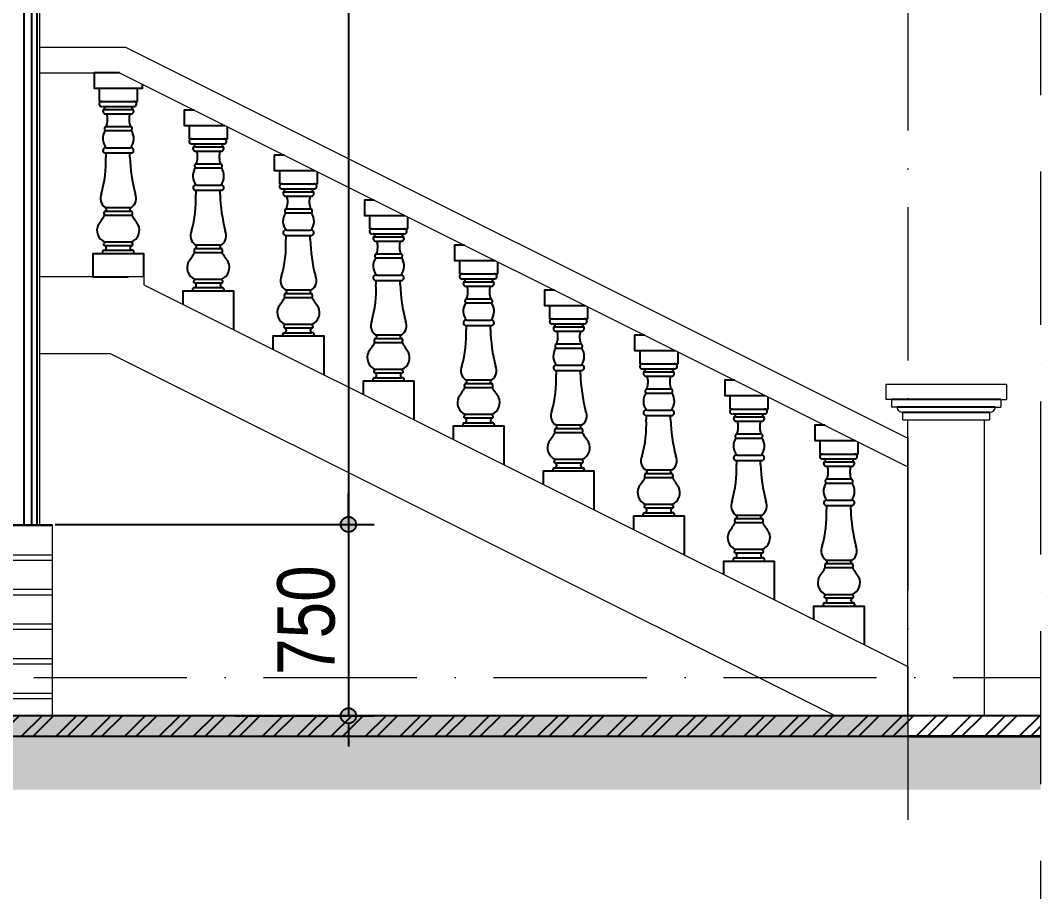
# Model space of a CAD drawing. Extents: x -1107188 to -523840, y 39692 to 514392.
# Drawn here: x -1077716 to -1073722, y 374649 to 378063 of the extents above; entities that cross this region are included whole.
import ezdxf

# ---------------------------------------------------------------- set-up
doc = ezdxf.new("R2010")
doc.units = 0
doc.linetypes.add('ACAD_ISO10W100', pattern=[18, 12, -3, 0, -3])
doc.layers.get('DEFPOINTS').update_dxf_attribs({"linetype": 'CONTINUOUS'})
for name, color, linetype in [('009', 251, 'CONTINUOUS'), ('04', 4, 'CONTINUOUS'), ('DIM', 1, 'CONTINUOUS'), ('HATCH', 8, 'CONTINUOUS'), ('TUONG', 131, 'CONTINUOUS')]:
    doc.layers.add(name, color=color, linetype=linetype)
for name, color, linetype, lineweight in [('08', 6, 'CONTINUOUS', 35), ('HACHT', 8, 'CONTINUOUS', 5), ('NET-THAY', 2, 'CONTINUOUS', 13), ('TRUC', 24, 'CONTINUOUS', 0)]:
    doc.layers.add(name, color=color, linetype=linetype, lineweight=lineweight)
doc.styles.add('HEL-CONDENSE', font='')
doc.styles.get('HEL-CONDENSE').set_extended_font_data('VNI-Helve-Condense')
doc.dimstyles.new('D100', dxfattribs={"dimtxt": 225, "dimasz": 1.2, "dimexe": 100, "dimexo": 0, "dimgap": 50, "dimtad": 1, "dimdec": 0, "dimzin": 13, "dimdsep": 46, "dimtxsty": 'HEL-CONDENSE', "dimblk": 'D50', "dimcen": 0, "dimclrd": 1, "dimclre": 1, "dimclrt": 7, "dimadec": 0, "dimazin": 0, "dimtfac": 1, "dimtdec": 0, "dimtmove": 0, "dimatfit": 3, "dimldrblk": 'D50', "dimfxl": 1, "dimtolj": 1, "dimtzin": 13, "dimarcsym": 0})
pattern_1 = [(180, (-2392982.56, 169468.9), (-3e-14, -270.968), [387.35, -19.05]), (180, (-2392982.56, 169354.6), (-3e-14, -270.968), [387.35, -19.05]), (180, (-2393084.16, 169333.4), (-3e-14, -270.968), [184.15, -19.05]), (180, (-2393084.16, 169219.1), (-3e-14, -270.968), [184.15, -19.05]), (270, (-2392982.56, 169468.9), (406.4, -7e-14), [114.3, -156.6672]), (270, (-2392963.5, 169468.9), (406.4, -7e-14), [114.3, -156.6672]), (270, (-2393084.16, 169333.4), (203.2, -4e-14), [114.3, -156.6672]), (270, (-2393065.1, 169333.4), (203.2, -4e-14), [114.3, -156.6672])]

# ---------------------------------------------------------------- blocks, each defined once
blk = doc.blocks.new('D50')
at = {"layer": 'DIM'}
blk.add_hatch(color=256, dxfattribs=at).paths.add_polyline_path([(25, 0, 1), (-25, 0, 1)])
blk.add_line((25, 0), (100, 0), dxfattribs=at)
blk.add_circle((0, 0), 25, dxfattribs=at)
blk = doc.blocks.new('*D1116')
at = {"layer": 'DEFPOINTS', "color": 0, "linetype": 'Continuous', "transparency": 16777216}
for p in [(-1077030.1, 381487.9), (-1077580.1, 376087.9), (-1076431.7, 376087.9)]:
    blk.add_point(p, dxfattribs=at)
at = {"layer": 'DIM', "color": 1, "linetype": 'Continuous', "lineweight": -2, "transparency": 16777216}
for p, q in [((-1077030.1, 381487.9), (-1076331.7, 381487.9)), ((-1076431.7, 381486.7), (-1076431.7, 376089.1)), ((-1077580.1, 376087.9), (-1076331.7, 376087.9))]:
    blk.add_line(p, q, dxfattribs=at)
at = {"layer": 'DIM', "color": 1, "linetype": 'Continuous', "lineweight": -2, "transparency": 16777216, "xscale": 1.199999999999999, "yscale": 1.199999999999999, "zscale": 1.199999999999999}
for p, rotation in [((-1076431.7, 381487.9), 90), ((-1076431.7, 376087.9), 270)]:
    blk.add_blockref('D50', p, dxfattribs=dict(at, rotation=rotation))
at = {"layer": 'DIM', "color": 7, "linetype": 'Continuous', "transparency": 16777216, "insert": (-1076596.6, 378787.9), "char_height": 225, "attachment_point": 5, "rotation": 90, "style": 'HEL-CONDENSE'}
blk.add_mtext('\\A1;5400', dxfattribs=at)
blk = doc.blocks.new('*D1117')
at = {"layer": 'DEFPOINTS', "color": 0, "linetype": 'Continuous', "transparency": 16777216}
for p in [(-1077580.1, 376087.9), (-1076876, 375337.9), (-1076431.7, 375337.9)]:
    blk.add_point(p, dxfattribs=at)
at = {"layer": 'DIM', "color": 1, "linetype": 'Continuous', "lineweight": -2, "transparency": 16777216}
for p, q in [((-1077580.1, 376087.9), (-1076331.7, 376087.9)), ((-1076431.7, 376086.7), (-1076431.7, 375339.1)), ((-1076876, 375337.9), (-1076331.7, 375337.9))]:
    blk.add_line(p, q, dxfattribs=at)
at = {"layer": 'DIM', "color": 1, "linetype": 'Continuous', "lineweight": -2, "transparency": 16777216, "xscale": 1.199999999999999, "yscale": 1.199999999999999, "zscale": 1.199999999999999}
for p, rotation in [((-1076431.7, 376087.9), 90), ((-1076431.7, 375337.9), 270)]:
    blk.add_blockref('D50', p, dxfattribs=dict(at, rotation=rotation))
at = {"layer": 'DIM', "color": 7, "linetype": 'Continuous', "transparency": 16777216, "insert": (-1076596.6, 375712.9), "char_height": 225, "attachment_point": 5, "rotation": 90, "style": 'HEL-CONDENSE'}
blk.add_mtext('\\A1;750', dxfattribs=at)

msp = doc.modelspace()

# ---------------------------------------------------------------- hatches: boundary and pattern name
at = {"layer": '009'}
h = msp.add_hatch(dxfattribs=at)
h.set_pattern_fill('ANSI32', color=256, scale=10, style=0)
h.set_pattern_definition([(45, (-2392043.54, 168999.63), (-67.351921, 67.351921), []), (45, (-2391998.64, 168999.63), (-67.351921, 67.351921), [])])
h.paths.add_polyline_path([(-1074241.311, 375337.92), (-1077841.311, 375337.92), (-1077841.311, 375257.92), (-1074241.311, 375257.92)])
h.paths.add_polyline_path([(-1077841.311, 375337.92), (-1078641.311, 375337.92), (-1078641.311, 375287.92), (-1078641.311, 375257.92), (-1077841.311, 375257.92)])
h.paths.add_polyline_path([(-1073721.566, 375337.92), (-1074241.311, 375337.92), (-1074241.311, 375257.92), (-1073721.566, 375257.92)])
h = msp.add_hatch(dxfattribs=at)
h.set_pattern_fill('AR-CONC', color=256, style=0)
h.set_pattern_definition([(50, (-2392043.54, 168999.63), (182.184669, -15.939086), [19.05, -209.55]), (355, (-2392043.54, 168999.63), (-35.242826, 191.056643), [15.24, -167.64]), (100.451, (-2392028.36, 168998.3), (146.942502, 175.116688), [16.19, -178.09]), (46.1842, (-2392043.54, 169050.43), (271.07904, -42.042328), [28.575, -314.325]), (96.6356, (-2392020.95, 169046.93), (237.404234, 247.425556), [24.285, -267.135]), (351.184, (-2392043.54, 169050.43), (237.404606, 247.42512), [22.86, -251.46]), (21, (-2392018.14, 169037.73), (151.61488, -102.265519), [19.05, -209.55]), (326, (-2392018.14, 169037.73), (61.802028, 184.187966), [15.24, -167.64]), (71.4514, (-2392005.5, 169029.2), (213.41649, 81.922858), [16.19, -178.09]), (37.5, (-2392043.54, 168999.63), (3.0886033, 84.555039), [0, -165.608, 0, -170.18, 0, -168.275]), (7.5, (-2392043.54, 168999.63), (66.8196625, 100.180575), [0, -97.028, 0, -161.798, 0, -64.135]), (327.5, (-2392100.18, 168999.63), (135.590595, -5.728744), [0, -63.5, 0, -198.12, 0, -262.89]), (317.5, (-2392125.58, 168999.63), (148.129181, 25.426491), [0, -82.55, 0, -131.572, 0, -186.69])])
h.paths.add_polyline_path([(-1077841.311, 375337.92), (-1078641.311, 375337.92), (-1078641.311, 375287.92), (-1078641.311, 375257.92), (-1077841.311, 375257.92)])
h.paths.add_polyline_path([(-1074241.311, 375337.92), (-1077841.311, 375337.92), (-1077841.311, 375257.92), (-1074241.311, 375257.92)])
h = msp.add_hatch(dxfattribs=at)
h.set_pattern_fill('AR-HBONE', color=256, style=0)
h.set_pattern_definition([(45, (-2392043.54, 168999.63), (1e-14, 143.684098), [304.8, -101.6]), (135, (-2391971.7, 169071.47), (1e-14, 143.684098), [304.8, -101.6])])
h.paths.add_polyline_path([(-1092841.311, 375047.908), (-1092841.311, 375257.92), (-1093345.023, 375257.92), (-1093345.023, 375047.908)])
h.paths.add_polyline_path([(-1092641.311, 375257.92), (-1092641.311, 375047.908), (-1073721.566, 375047.908), (-1073721.566, 375257.92)])
at = {"layer": 'HACHT'}
h = msp.add_hatch(dxfattribs=at)
h.set_pattern_fill('AR-BRELM', color=256, scale=2, angle=180, style=0)
h.set_pattern_definition(pattern_1)
h.paths.add_polyline_path([(-1077591.311, 375487.92), (-1077591.311, 376087.92), (-1077841.311, 376087.92), (-1077841.311, 375487.92)])
h.paths.add_polyline_path([(-1078091.311, 376087.92), (-1078091.311, 375487.92), (-1077841.311, 375487.92), (-1077841.311, 376087.92)])
h = msp.add_hatch(dxfattribs=at)
h.set_pattern_fill('AR-BRELM', color=256, scale=2, angle=180, style=0)
h.set_pattern_definition(pattern_1)
h.paths.add_polyline_path([(-1077591.311, 375337.92), (-1077591.311, 375487.92), (-1077841.311, 375487.92), (-1077841.311, 375337.92)])
h.paths.add_polyline_path([(-1078091.311, 375487.92), (-1078091.311, 375337.92), (-1077841.311, 375337.92), (-1077841.311, 375487.92)])

# ---------------------------------------------------------------- linework, layer by layer
at = {"layer": '04'}
msp.add_line((-1073721.566, 375337.92), (-1078641.311, 375337.92), dxfattribs=at)
at = {"layer": '08'}
msp.add_line((-1074241.311, 375257.92), (-1073721.566, 375257.92), dxfattribs=at)
at = {"layer": 'HATCH'}
for p, q in [((-1077701.311, 376857.92), (-1077701.311, 381337.92)), ((-1077671.311, 376857.92), (-1077671.311, 381337.92)), ((-1077651.311, 376857.92), (-1077651.311, 381337.92)), ((-1077385.64, 377543.396), (-1077280.264, 377543.396)), ((-1077380.213, 377563.7), (-1077285.692, 377563.7)), ((-1077287.264, 377527.458), (-1077287.264, 377527.458)), ((-1077032.854, 377397.051), (-1076927.478, 377397.051)), ((-1077027.427, 377417.356), (-1076932.906, 377417.356)), ((-1076934.478, 377381.114), (-1076934.478, 377381.114)), ((-1077385.197, 377329.494), (-1077281.708, 377329.494)), ((-1077385.197, 377315.7), (-1077281.708, 377315.7)), ((-1077386.813, 377299.562), (-1077280.092, 377299.562)), ((-1076674.641, 377240.963), (-1076580.119, 377240.963)), ((-1076680.068, 377220.658), (-1076574.692, 377220.658)), ((-1076581.692, 377204.721), (-1076581.692, 377204.721)), ((-1077034.027, 377153.218), (-1076927.306, 377153.218)), ((-1077032.411, 377183.149), (-1076928.922, 377183.149)), ((-1077032.411, 377169.355), (-1076928.922, 377169.355)), ((-1076321.854, 377064.569), (-1076227.333, 377064.569)), ((-1076327.282, 377044.265), (-1076221.906, 377044.265)), ((-1076228.906, 377028.328), (-1076228.906, 377028.328)), ((-1076679.625, 377006.756), (-1076576.136, 377006.756)), ((-1076679.625, 376992.962), (-1076576.136, 376992.962)), ((-1076681.241, 376976.824), (-1076574.519, 376976.824)), ((-1075974.496, 376867.872), (-1075869.12, 376867.872)), ((-1075969.068, 376888.176), (-1075874.547, 376888.176)), ((-1077701.311, 376087.92), (-1077701.311, 376857.92)), ((-1077671.311, 376087.92), (-1077671.311, 376857.92)), ((-1077651.311, 376087.92), (-1077651.311, 376857.92)), ((-1076326.839, 376830.363), (-1076223.349, 376830.363)), ((-1075876.12, 376851.934), (-1075876.12, 376851.934)), ((-1076328.455, 376800.431), (-1076221.733, 376800.431)), ((-1076326.839, 376816.569), (-1076223.349, 376816.569)), ((-1075616.282, 376711.783), (-1075521.761, 376711.783)), ((-1075621.71, 376691.479), (-1075516.333, 376691.479)), ((-1075523.333, 376675.541), (-1075523.333, 376675.541)), ((-1075974.052, 376653.97), (-1075870.563, 376653.97)), ((-1075974.052, 376640.176), (-1075870.563, 376640.176)), ((-1075975.668, 376624.038), (-1075868.947, 376624.038)), ((-1075268.923, 376515.086), (-1075163.547, 376515.086)), ((-1075263.496, 376535.39), (-1075168.975, 376535.39)), ((-1075621.266, 376477.577), (-1075517.777, 376477.577)), ((-1075170.547, 376499.148), (-1075170.547, 376499.148)), ((-1075622.882, 376447.645), (-1075516.161, 376447.645)), ((-1075621.266, 376463.783), (-1075517.777, 376463.783)), ((-1074910.71, 376358.997), (-1074816.189, 376358.997)), ((-1074916.137, 376338.693), (-1074810.761, 376338.693)), ((-1074817.761, 376322.755), (-1074817.761, 376322.755)), ((-1075270.096, 376271.252), (-1075163.375, 376271.252)), ((-1075268.48, 376301.184), (-1075164.991, 376301.184)), ((-1075268.48, 376287.39), (-1075164.991, 376287.39)), ((-1074563.351, 376162.3), (-1074457.975, 376162.3)), ((-1074557.924, 376182.604), (-1074463.402, 376182.604)), ((-1074464.975, 376146.362), (-1074464.975, 376146.362)), ((-1074915.694, 376124.791), (-1074812.205, 376124.791)), ((-1074915.694, 376110.997), (-1074812.205, 376110.997)), ((-1074917.31, 376094.859), (-1074810.589, 376094.859)), ((-1074562.908, 375948.398), (-1074459.419, 375948.398)), ((-1074564.524, 375918.466), (-1074457.802, 375918.466)), ((-1074562.908, 375934.604), (-1074459.419, 375934.604))]:
    msp.add_line(p, q, dxfattribs=at)
at = {"layer": 'HATCH', "ltscale": 100}
for p, q in [((-1077407.952, 377797.92), (-1077407.952, 377744.803)), ((-1077257.952, 377744.803), (-1077257.952, 377797.92)), ((-1077407.952, 377744.803), (-1077397.001, 377744.803)), ((-1077397.001, 377744.803), (-1077273.412, 377744.803)), ((-1077272.642, 377744.803), (-1077257.952, 377744.803)), ((-1077395.308, 377725.844), (-1077273.107, 377725.844)), ((-1077391.396, 377713.751), (-1077274.509, 377713.751)), ((-1077386.156, 377697.229), (-1077287.488, 377697.229)), ((-1077383.497, 377631.085), (-1077282.407, 377631.085)), ((-1077380.323, 377647.34), (-1077285.582, 377647.34)), ((-1077055.166, 377651.575), (-1077055.166, 377598.458)), ((-1076905.166, 377598.458), (-1076905.166, 377646.078)), ((-1077055.166, 377598.458), (-1077044.215, 377598.458)), ((-1077044.215, 377598.458), (-1076920.626, 377598.458)), ((-1076919.856, 377598.458), (-1076905.166, 377598.458)), ((-1077385.64, 377543.396), (-1077385.64, 377543.396)), ((-1077385.64, 377543.396), (-1077385.64, 377543.396)), ((-1077382.379, 377543.396), (-1077382.379, 377527.458)), ((-1077287.264, 377527.458), (-1077287.264, 377543.396)), ((-1077280.264, 377543.396), (-1077280.264, 377543.396)), ((-1077042.522, 377579.5), (-1076920.321, 377579.5)), ((-1077038.609, 377567.406), (-1076921.723, 377567.406)), ((-1077033.37, 377550.884), (-1076934.702, 377550.884)), ((-1077030.711, 377484.74), (-1076929.621, 377484.74)), ((-1077027.537, 377500.996), (-1076932.795, 377500.996)), ((-1076702.38, 377475.182), (-1076702.38, 377422.065)), ((-1076552.38, 377422.065), (-1076552.38, 377469.685)), ((-1077032.854, 377397.051), (-1077032.854, 377397.051)), ((-1077032.854, 377397.051), (-1077032.854, 377397.051)), ((-1077029.593, 377397.051), (-1077029.593, 377381.114)), ((-1076934.478, 377381.114), (-1076934.478, 377397.051)), ((-1076927.478, 377397.051), (-1076927.478, 377397.051)), ((-1076702.38, 377422.065), (-1076691.429, 377422.065)), ((-1076691.429, 377422.065), (-1076567.84, 377422.065)), ((-1076689.736, 377403.107), (-1076567.535, 377403.107)), ((-1076685.823, 377391.013), (-1076568.937, 377391.013)), ((-1076567.07, 377422.065), (-1076552.38, 377422.065)), ((-1076680.584, 377374.491), (-1076581.916, 377374.491)), ((-1076677.925, 377308.347), (-1076576.835, 377308.347)), ((-1076674.751, 377324.603), (-1076580.009, 377324.603)), ((-1076349.594, 377298.789), (-1076349.594, 377245.672)), ((-1076199.594, 377245.672), (-1076199.594, 377293.292)), ((-1076349.594, 377245.672), (-1076338.643, 377245.672)), ((-1076338.643, 377245.672), (-1076215.054, 377245.672)), ((-1076336.949, 377226.714), (-1076214.748, 377226.714)), ((-1076214.284, 377245.672), (-1076199.594, 377245.672)), ((-1077386.022, 377191.487), (-1077386.022, 377194.991)), ((-1077386.022, 377194.991), (-1077280.883, 377194.991)), ((-1077280.883, 377191.487), (-1077280.883, 377194.991)), ((-1076680.068, 377220.658), (-1076680.068, 377220.658)), ((-1076680.068, 377220.658), (-1076680.068, 377220.658)), ((-1076676.807, 377220.658), (-1076676.807, 377204.721)), ((-1076581.692, 377204.721), (-1076581.692, 377220.658)), ((-1076574.692, 377220.658), (-1076574.692, 377220.658)), ((-1076333.037, 377214.62), (-1076216.151, 377214.62)), ((-1076327.798, 377198.098), (-1076229.13, 377198.098)), ((-1077432.952, 377147.922), (-1077432.952, 377057.92)), ((-1077232.952, 377147.922), (-1077432.952, 377147.922)), ((-1077394.214, 377147.922), (-1077394.214, 377151.449)), ((-1077387.242, 377180.976), (-1077389.511, 377180.976)), ((-1077389.511, 377161.96), (-1077387.242, 377161.96)), ((-1077387.242, 377180.976), (-1077279.663, 377180.976)), ((-1077387.196, 377161.96), (-1077279.663, 377161.96)), ((-1077279.663, 377180.976), (-1077277.394, 377180.976)), ((-1077277.394, 377161.96), (-1077279.663, 377161.96)), ((-1077272.69, 377148.694), (-1077272.69, 377151.449)), ((-1077232.952, 377107.069), (-1077232.952, 377147.922)), ((-1076321.965, 377148.21), (-1076227.223, 377148.21)), ((-1076325.139, 377131.954), (-1076224.049, 377131.954)), ((-1075996.808, 377122.396), (-1075996.808, 377069.279)), ((-1075846.808, 377069.279), (-1075846.808, 377116.899)), ((-1075996.808, 377069.279), (-1075985.857, 377069.279)), ((-1075985.857, 377069.279), (-1075862.268, 377069.279)), ((-1075861.497, 377069.279), (-1075846.808, 377069.279)), ((-1077034.456, 377034.631), (-1077036.725, 377034.631)), ((-1077034.456, 377034.631), (-1076926.877, 377034.631)), ((-1077033.236, 377045.142), (-1077033.236, 377048.646)), ((-1077033.236, 377048.646), (-1076928.097, 377048.646)), ((-1076928.097, 377045.142), (-1076928.097, 377048.646)), ((-1076926.877, 377034.631), (-1076924.608, 377034.631)), ((-1076327.282, 377044.265), (-1076327.282, 377044.265)), ((-1076327.282, 377044.265), (-1076327.282, 377044.265)), ((-1076324.02, 377044.265), (-1076324.02, 377028.328)), ((-1076228.906, 377028.328), (-1076228.906, 377044.265)), ((-1076221.906, 377044.265), (-1076221.906, 377044.265)), ((-1075984.163, 377050.321), (-1075861.962, 377050.321)), ((-1075980.251, 377038.227), (-1075863.364, 377038.227)), ((-1077080.166, 377001.577), (-1077080.166, 376950.954)), ((-1076880.166, 377001.577), (-1077080.166, 377001.577)), ((-1077041.428, 377001.577), (-1077041.428, 377005.105)), ((-1077036.725, 377015.615), (-1077034.456, 377015.615)), ((-1077034.409, 377015.615), (-1076926.877, 377015.615)), ((-1076924.608, 377015.615), (-1076926.877, 377015.615)), ((-1076919.904, 377002.35), (-1076919.904, 377005.105)), ((-1075975.012, 377021.705), (-1075876.344, 377021.705)), ((-1075972.353, 376955.561), (-1075871.263, 376955.561)), ((-1075969.178, 376971.817), (-1075874.437, 376971.817)), ((-1075644.022, 376946.003), (-1075644.022, 376892.886)), ((-1075494.022, 376892.886), (-1075494.022, 376940.505)), ((-1076680.45, 376868.749), (-1076680.45, 376872.253)), ((-1076680.45, 376872.253), (-1076575.311, 376872.253)), ((-1076575.311, 376868.749), (-1076575.311, 376872.253)), ((-1075974.496, 376867.872), (-1075974.496, 376867.872)), ((-1075974.496, 376867.872), (-1075974.496, 376867.872)), ((-1075971.234, 376867.872), (-1075971.234, 376851.934)), ((-1075876.12, 376851.934), (-1075876.12, 376867.872)), ((-1075869.12, 376867.872), (-1075869.12, 376867.872)), ((-1075644.022, 376892.886), (-1075633.07, 376892.886)), ((-1075633.07, 376892.886), (-1075509.482, 376892.886)), ((-1075631.377, 376873.928), (-1075509.176, 376873.928)), ((-1075508.711, 376892.886), (-1075494.022, 376892.886)), ((-1076727.38, 376825.184), (-1076727.38, 376774.561)), ((-1076527.38, 376825.184), (-1076727.38, 376825.184)), ((-1076688.642, 376825.184), (-1076688.642, 376828.711)), ((-1076681.669, 376858.238), (-1076683.939, 376858.238)), ((-1076683.939, 376839.222), (-1076681.669, 376839.222)), ((-1076681.669, 376858.238), (-1076574.091, 376858.238)), ((-1076681.623, 376839.222), (-1076574.091, 376839.222)), ((-1076574.091, 376858.238), (-1076571.822, 376858.238)), ((-1076571.822, 376839.222), (-1076574.091, 376839.222)), ((-1076567.118, 376825.957), (-1076567.118, 376828.711)), ((-1075627.465, 376861.834), (-1075510.578, 376861.834)), ((-1075622.226, 376845.312), (-1075523.557, 376845.312)), ((-1075616.392, 376795.424), (-1075521.651, 376795.424)), ((-1075619.567, 376779.168), (-1075518.476, 376779.168)), ((-1075291.235, 376769.61), (-1075291.235, 376716.493)), ((-1075141.235, 376716.493), (-1075141.235, 376764.112)), ((-1075291.235, 376716.493), (-1075280.284, 376716.493)), ((-1075280.284, 376716.493), (-1075156.695, 376716.493)), ((-1075155.925, 376716.493), (-1075141.235, 376716.493)), ((-1076328.883, 376681.845), (-1076331.152, 376681.845)), ((-1076328.883, 376681.845), (-1076221.305, 376681.845)), ((-1076327.663, 376692.356), (-1076327.663, 376695.86)), ((-1076327.663, 376695.86), (-1076222.525, 376695.86)), ((-1076222.525, 376692.356), (-1076222.525, 376695.86)), ((-1076221.305, 376681.845), (-1076219.035, 376681.845)), ((-1075621.71, 376691.479), (-1075621.71, 376691.479)), ((-1075621.71, 376691.479), (-1075621.71, 376691.479)), ((-1075618.448, 376691.479), (-1075618.448, 376675.541)), ((-1075523.333, 376675.541), (-1075523.333, 376691.479)), ((-1075516.333, 376691.479), (-1075516.333, 376691.479)), ((-1075278.591, 376697.535), (-1075156.39, 376697.535)), ((-1075274.679, 376685.441), (-1075157.792, 376685.441)), ((-1075269.439, 376668.919), (-1075170.771, 376668.919)), ((-1076374.594, 376648.791), (-1076374.594, 376598.168)), ((-1076174.594, 376648.791), (-1076374.594, 376648.791)), ((-1076335.856, 376648.791), (-1076335.856, 376652.318)), ((-1076331.152, 376662.829), (-1076328.883, 376662.829)), ((-1076328.837, 376662.829), (-1076221.305, 376662.829)), ((-1076219.035, 376662.829), (-1076221.305, 376662.829)), ((-1076214.332, 376649.564), (-1076214.332, 376652.318)), ((-1075266.78, 376602.775), (-1075165.69, 376602.775)), ((-1075263.606, 376619.03), (-1075168.865, 376619.03)), ((-1074938.449, 376593.217), (-1074938.449, 376540.1)), ((-1074788.449, 376540.1), (-1074788.449, 376587.719)), ((-1075976.097, 376505.452), (-1075978.366, 376505.452)), ((-1075976.097, 376505.452), (-1075868.519, 376505.452)), ((-1075974.877, 376515.963), (-1075974.877, 376519.467)), ((-1075974.877, 376519.467), (-1075869.738, 376519.467)), ((-1075869.738, 376515.963), (-1075869.738, 376519.467)), ((-1075868.519, 376505.452), (-1075866.249, 376505.452)), ((-1075268.923, 376515.086), (-1075268.923, 376515.086)), ((-1075268.923, 376515.086), (-1075268.923, 376515.086)), ((-1075265.662, 376515.086), (-1075265.662, 376499.148)), ((-1075170.547, 376499.148), (-1075170.547, 376515.086)), ((-1075163.547, 376515.086), (-1075163.547, 376515.086)), ((-1074938.449, 376540.1), (-1074927.498, 376540.1)), ((-1074927.498, 376540.1), (-1074803.909, 376540.1)), ((-1074925.805, 376521.141), (-1074803.604, 376521.141)), ((-1074921.892, 376509.048), (-1074805.006, 376509.048)), ((-1074803.139, 376540.1), (-1074788.449, 376540.1)), ((-1076021.808, 376472.398), (-1076021.808, 376421.775)), ((-1075821.808, 376472.398), (-1076021.808, 376472.398)), ((-1075983.07, 376472.398), (-1075983.07, 376475.925)), ((-1075978.366, 376486.436), (-1075976.097, 376486.436)), ((-1075976.051, 376486.436), (-1075868.519, 376486.436)), ((-1075866.249, 376486.436), (-1075868.519, 376486.436)), ((-1075861.546, 376473.17), (-1075861.546, 376475.925)), ((-1074916.653, 376492.526), (-1074817.985, 376492.526)), ((-1074913.994, 376426.382), (-1074812.904, 376426.382)), ((-1074910.82, 376442.637), (-1074816.078, 376442.637)), ((-1074585.663, 376416.824), (-1074585.663, 376363.707)), ((-1074435.663, 376363.707), (-1074435.663, 376411.326)), ((-1074585.663, 376363.707), (-1074574.712, 376363.707)), ((-1074574.712, 376363.707), (-1074451.123, 376363.707)), ((-1074450.353, 376363.707), (-1074435.663, 376363.707)), ((-1075623.311, 376329.059), (-1075625.58, 376329.059)), ((-1075625.58, 376310.043), (-1075623.311, 376310.043)), ((-1075623.311, 376329.059), (-1075515.732, 376329.059)), ((-1075623.265, 376310.043), (-1075515.732, 376310.043)), ((-1075622.091, 376339.57), (-1075622.091, 376343.074)), ((-1075622.091, 376343.074), (-1075516.952, 376343.074)), ((-1075516.952, 376339.57), (-1075516.952, 376343.074)), ((-1075515.732, 376329.059), (-1075513.463, 376329.059)), ((-1075513.463, 376310.043), (-1075515.732, 376310.043)), ((-1074916.137, 376338.693), (-1074916.137, 376338.693)), ((-1074916.137, 376338.693), (-1074916.137, 376338.693)), ((-1074912.876, 376338.693), (-1074912.876, 376322.755)), ((-1074817.761, 376322.755), (-1074817.761, 376338.693)), ((-1074810.761, 376338.693), (-1074810.761, 376338.693)), ((-1074573.019, 376344.748), (-1074450.818, 376344.748)), ((-1074569.106, 376332.655), (-1074452.22, 376332.655)), ((-1074563.867, 376316.132), (-1074465.199, 376316.132)), ((-1075669.022, 376296.005), (-1075669.022, 376245.382)), ((-1075469.022, 376296.005), (-1075669.022, 376296.005)), ((-1075630.284, 376296.005), (-1075630.284, 376299.532)), ((-1075508.76, 376296.777), (-1075508.76, 376299.532)), ((-1074558.034, 376266.244), (-1074463.292, 376266.244)), ((-1074561.208, 376249.989), (-1074460.118, 376249.989)), ((-1075270.525, 376152.666), (-1075272.794, 376152.666)), ((-1075270.525, 376152.666), (-1075162.946, 376152.666)), ((-1075269.305, 376163.177), (-1075269.305, 376166.681)), ((-1075269.305, 376166.681), (-1075164.166, 376166.681)), ((-1075164.166, 376163.177), (-1075164.166, 376166.681)), ((-1075162.946, 376152.666), (-1075160.677, 376152.666)), ((-1074563.351, 376162.3), (-1074563.351, 376162.3)), ((-1074563.351, 376162.3), (-1074563.351, 376162.3)), ((-1074560.09, 376162.3), (-1074560.09, 376146.362)), ((-1074464.975, 376146.362), (-1074464.975, 376162.3)), ((-1074457.975, 376162.3), (-1074457.975, 376162.3)), ((-1075316.235, 376119.612), (-1075316.235, 376068.989)), ((-1075116.235, 376119.612), (-1075316.235, 376119.612)), ((-1075277.497, 376119.612), (-1075277.497, 376123.139)), ((-1075272.794, 376133.65), (-1075270.525, 376133.65)), ((-1075270.479, 376133.65), (-1075162.946, 376133.65)), ((-1075160.677, 376133.65), (-1075162.946, 376133.65)), ((-1075155.974, 376120.384), (-1075155.974, 376123.139)), ((-1074916.519, 375986.784), (-1074916.519, 375990.288)), ((-1074916.519, 375990.288), (-1074811.38, 375990.288)), ((-1074811.38, 375986.784), (-1074811.38, 375990.288)), ((-1074924.711, 375943.219), (-1074924.711, 375946.746)), ((-1074917.739, 375976.273), (-1074920.008, 375976.273)), ((-1074920.008, 375957.257), (-1074917.739, 375957.257)), ((-1074917.739, 375976.273), (-1074810.16, 375976.273)), ((-1074917.692, 375957.257), (-1074810.16, 375957.257)), ((-1074810.16, 375976.273), (-1074807.891, 375976.273)), ((-1074807.891, 375957.257), (-1074810.16, 375957.257)), ((-1074803.187, 375943.991), (-1074803.187, 375946.746)), ((-1074963.449, 375943.219), (-1074963.449, 375892.596)), ((-1074763.449, 375943.219), (-1074963.449, 375943.219)), ((-1074564.952, 375799.88), (-1074567.222, 375799.88)), ((-1074564.952, 375799.88), (-1074457.374, 375799.88)), ((-1074563.733, 375810.391), (-1074563.733, 375813.894)), ((-1074563.733, 375813.894), (-1074458.594, 375813.894)), ((-1074458.594, 375810.391), (-1074458.594, 375813.894)), ((-1074457.374, 375799.88), (-1074455.105, 375799.88)), ((-1074610.663, 375766.826), (-1074610.663, 375716.202)), ((-1074410.663, 375766.826), (-1074610.663, 375766.826)), ((-1074571.925, 375766.826), (-1074571.925, 375770.353)), ((-1074567.222, 375780.864), (-1074564.952, 375780.864)), ((-1074564.906, 375780.864), (-1074457.374, 375780.864)), ((-1074455.105, 375780.864), (-1074457.374, 375780.864)), ((-1074450.401, 375767.598), (-1074450.401, 375770.353))]:
    msp.add_line(p, q, dxfattribs=at)
at = {"layer": 'HATCH', "linetype": 'Continuous'}
for p, q in [((-1073877.311, 376577.92), (-1074305.311, 376577.92)), ((-1073899.311, 376547.92), (-1074283.311, 376547.92)), ((-1074261.311, 376527.92), (-1073921.311, 376527.92))]:
    msp.add_line(p, q, dxfattribs=at)
at = {"layer": 'HATCH', "ltscale": 100}
for points in [[(-1077328.85, 377857.92), (-1077427.952, 377857.92), (-1077427.952, 377797.92), (-1077237.953, 377797.92), (-1077237.953, 377812.471)], [(-1077036.161, 377711.575), (-1077075.166, 377711.575), (-1077075.166, 377651.575), (-1076916.161, 377651.575)], [(-1076683.375, 377535.182), (-1076722.38, 377535.182), (-1076722.38, 377475.182), (-1076563.375, 377475.182)], [(-1076330.588, 377358.789), (-1076369.593, 377358.789), (-1076369.593, 377298.789), (-1076210.588, 377298.789)], [(-1077232.952, 377057.92), (-1077232.952, 377147.922), (-1077432.952, 377147.922), (-1077432.952, 377057.92), (-1077294.097, 377057.92)], [(-1075977.802, 377182.396), (-1076016.807, 377182.396), (-1076016.807, 377122.396), (-1075857.802, 377122.396)], [(-1076880.166, 376850.954), (-1076880.166, 377001.577), (-1077080.166, 377001.577), (-1077080.166, 376950.954)], [(-1075625.016, 377006.003), (-1075664.021, 377006.003), (-1075664.021, 376946.003), (-1075505.016, 376946.003)], [(-1076527.38, 376674.561), (-1076527.38, 376825.184), (-1076727.38, 376825.184), (-1076727.38, 376774.561)], [(-1075272.23, 376829.61), (-1075311.235, 376829.61), (-1075311.235, 376769.61), (-1075152.23, 376769.61)], [(-1076174.594, 376498.168), (-1076174.594, 376648.791), (-1076374.594, 376648.791), (-1076374.594, 376598.168)], [(-1074919.444, 376653.217), (-1074958.449, 376653.217), (-1074958.449, 376593.217), (-1074799.444, 376593.217)], [(-1075821.808, 376321.775), (-1075821.808, 376472.398), (-1076021.808, 376472.398), (-1076021.808, 376421.775)], [(-1074566.658, 376476.824), (-1074605.663, 376476.824), (-1074605.663, 376416.824), (-1074446.658, 376416.824)], [(-1075469.022, 376145.382), (-1075469.022, 376296.005), (-1075669.022, 376296.005), (-1075669.022, 376245.382)], [(-1075116.235, 375968.989), (-1075116.235, 376119.612), (-1075316.235, 376119.612), (-1075316.235, 376068.989)], [(-1074763.449, 375792.596), (-1074763.449, 375943.219), (-1074963.449, 375943.219), (-1074963.449, 375892.596)], [(-1074410.663, 375616.202), (-1074410.663, 375766.826), (-1074610.663, 375766.826), (-1074610.663, 375716.202)]]:
    msp.add_lwpolyline(points, dxfattribs=at)
for centre, radius, start, end in [((-1077398.497, 377735.315), 9.605, 81.040631, 278.959369), ((-1077271.146, 377735.315), 9.605, 261.040631, 98.959369), ((-1077382.286, 377707.548), 11.021, 145.744992, 290.557589), ((-1077392.352, 377719.785), 6.11, 279.007448, 98.571037), ((-1077283.618, 377707.548), 11.021, 249.442411, 34.255008), ((-1077273.553, 377719.785), 6.11, 81.428963, 260.992552), ((-1077454.594, 377675.159), 79.31, 339.466044, 16.156511), ((-1077211.31, 377675.159), 79.31, 163.843489, 200.533956), ((-1077340.151, 377599.425), 53.677, 143.85623, 221.724644), ((-1077377.666, 377638.384), 9.342, 106.5212, 231.380323), ((-1077288.238, 377638.384), 9.342, 308.619677, 73.4788), ((-1077326.879, 377599.084), 54.789, 320.191504, 35.737443), ((-1077045.711, 377588.97), 9.605, 81.040631, 278.959369), ((-1076918.36, 377588.97), 9.605, 261.040631, 98.959369), ((-1077382.646, 377553.473), 10.513, 76.617422, 253.451061), ((-1077283.259, 377553.473), 10.513, 286.548939, 103.382578), ((-1077029.5, 377561.203), 11.021, 145.744992, 290.557589), ((-1077039.566, 377573.441), 6.11, 279.007448, 98.571037), ((-1077101.808, 377528.815), 79.31, 339.466044, 16.156511), ((-1076858.524, 377528.815), 79.31, 163.843489, 200.533956), ((-1076930.832, 377561.203), 11.021, 249.442411, 34.255008), ((-1076920.766, 377573.441), 6.11, 81.428963, 260.992552), ((-1077829.888, 377506.744), 447.989, 344.176294, 2.650241), ((-1076635.953, 377546.839), 651.6, 181.704412, 194.418681), ((-1076987.365, 377453.081), 53.677, 143.85623, 221.724644), ((-1077024.88, 377492.039), 9.342, 106.5212, 231.380323), ((-1076935.452, 377492.039), 9.342, 308.619677, 73.4788), ((-1076974.093, 377452.74), 54.789, 320.191504, 35.737443), ((-1077359.586, 377365.553), 43.657, 154.152613, 235.686764), ((-1077306.318, 377365.553), 43.657, 304.313236, 25.847387), ((-1077029.86, 377407.129), 10.513, 76.617422, 253.451061), ((-1076930.472, 377407.129), 10.513, 286.548939, 103.382578), ((-1076692.925, 377412.577), 9.605, 81.040631, 278.959369), ((-1076676.714, 377384.81), 11.021, 145.744992, 290.557589), ((-1076686.78, 377397.048), 6.11, 279.007448, 98.571037), ((-1076578.046, 377384.81), 11.021, 249.442411, 34.255008), ((-1076567.98, 377397.048), 6.11, 81.428963, 260.992552), ((-1076565.574, 377412.577), 9.605, 261.040631, 98.959369), ((-1077477.102, 377360.399), 447.989, 344.176294, 2.650241), ((-1076283.167, 377400.494), 651.6, 181.704412, 194.418681), ((-1076749.022, 377352.422), 79.31, 339.466044, 16.156511), ((-1076505.738, 377352.422), 79.31, 163.843489, 200.533956), ((-1077377.771, 377306.806), 11.586, 129.862327, 218.700417), ((-1077386.115, 377322.597), 6.958, 277.583686, 82.416314), ((-1077280.79, 377322.597), 6.958, 97.583686, 262.416314), ((-1077289.134, 377306.806), 11.586, 321.299583, 50.137673), ((-1076634.578, 377276.688), 53.677, 143.85623, 221.724644), ((-1076672.094, 377315.646), 9.342, 106.5212, 231.380323), ((-1076582.666, 377315.646), 9.342, 308.619677, 73.4788), ((-1076621.307, 377276.347), 54.789, 320.191504, 35.737443), ((-1077839.11, 377574.224), 529.161, 323.871034, 328.731295), ((-1076827.795, 377574.224), 529.161, 211.268705, 216.128966), ((-1077366.601, 377240.937), 49.882, 154.732845, 247.086312), ((-1077300.304, 377240.937), 49.882, 292.913688, 25.267155), ((-1077006.8, 377219.209), 43.657, 154.152613, 235.686764), ((-1076953.532, 377219.209), 43.657, 304.313236, 25.847387), ((-1076677.074, 377230.735), 10.513, 76.617422, 253.451061), ((-1076577.686, 377230.735), 10.513, 286.548939, 103.382578), ((-1076340.139, 377236.184), 9.605, 81.040631, 278.959369), ((-1076333.994, 377220.655), 6.11, 279.007448, 98.571037), ((-1076215.194, 377220.655), 6.11, 81.428963, 260.992552), ((-1076212.788, 377236.184), 9.605, 261.040631, 98.959369), ((-1077384.501, 377185.147), 6.519, 103.492344, 219.781058), ((-1077282.404, 377185.147), 6.519, 320.218942, 76.507656), ((-1077124.316, 377184.006), 447.989, 344.176294, 2.650241), ((-1075930.381, 377224.101), 651.6, 181.704412, 194.418681), ((-1076323.928, 377208.417), 11.021, 145.744992, 290.557589), ((-1076396.236, 377176.029), 79.31, 339.466044, 16.156511), ((-1076152.952, 377176.029), 79.31, 163.843489, 200.533956), ((-1076225.26, 377208.417), 11.021, 249.442411, 34.255008), ((-1077388.353, 377155.134), 6.923, 99.626037, 212.158594), ((-1077390.196, 377171.468), 9.956, 287.261156, 72.738844), ((-1077276.709, 377171.468), 9.956, 107.261156, 252.738844), ((-1077278.552, 377155.134), 6.923, 327.841406, 80.373963), ((-1077486.323, 377427.88), 529.161, 323.871034, 328.731295), ((-1077024.985, 377160.462), 11.586, 129.862327, 218.700417), ((-1077033.329, 377176.252), 6.958, 277.583686, 82.416314), ((-1076928.003, 377176.252), 6.958, 97.583686, 262.416314), ((-1076936.348, 377160.462), 11.586, 321.299583, 50.137673), ((-1076475.009, 377427.88), 529.161, 211.268705, 216.128966), ((-1076319.308, 377139.253), 9.342, 106.5212, 231.380323), ((-1076229.88, 377139.253), 9.342, 308.619677, 73.4788), ((-1077013.814, 377094.592), 49.882, 154.732845, 247.086312), ((-1076947.518, 377094.592), 49.882, 292.913688, 25.267155), ((-1076281.792, 377100.295), 53.677, 143.85623, 221.724644), ((-1076268.521, 377099.954), 54.789, 320.191504, 35.737443), ((-1076324.288, 377054.342), 10.513, 76.617422, 253.451061), ((-1076224.9, 377054.342), 10.513, 286.548939, 103.382578), ((-1075987.352, 377059.791), 9.605, 81.040631, 278.959369), ((-1075860.001, 377059.791), 9.605, 261.040631, 98.959369), ((-1077031.715, 377038.803), 6.519, 103.492344, 219.781058), ((-1077037.41, 377025.123), 9.956, 287.261156, 72.738844), ((-1076923.923, 377025.123), 9.956, 107.261156, 252.738844), ((-1076929.618, 377038.803), 6.519, 320.218942, 76.507656), ((-1076654.014, 377042.816), 43.657, 154.152613, 235.686764), ((-1076600.746, 377042.816), 43.657, 304.313236, 25.847387), ((-1076771.53, 377007.613), 447.989, 344.176294, 2.650241), ((-1075577.594, 377047.708), 651.6, 181.704412, 194.418681), ((-1075971.142, 377032.024), 11.021, 145.744992, 290.557589), ((-1075981.207, 377044.261), 6.11, 279.007448, 98.571037), ((-1075872.474, 377032.024), 11.021, 249.442411, 34.255008), ((-1075862.408, 377044.261), 6.11, 81.428963, 260.992552), ((-1077035.567, 377008.79), 6.923, 99.626037, 212.158594), ((-1076925.765, 377008.79), 6.923, 327.841406, 80.373963), ((-1076672.199, 376984.069), 11.586, 129.862327, 218.700417), ((-1076680.543, 376999.859), 6.958, 277.583686, 82.416314), ((-1076575.217, 376999.859), 6.958, 97.583686, 262.416314), ((-1076583.562, 376984.069), 11.586, 321.299583, 50.137673), ((-1076043.45, 376999.636), 79.31, 339.466044, 16.156511), ((-1075800.166, 376999.636), 79.31, 163.843489, 200.533956), ((-1077133.537, 377251.487), 529.161, 323.871034, 328.731295), ((-1076122.223, 377251.487), 529.161, 211.268705, 216.128966), ((-1075929.006, 376923.901), 53.677, 143.85623, 221.724644), ((-1075966.522, 376962.86), 9.342, 106.5212, 231.380323), ((-1075877.094, 376962.86), 9.342, 308.619677, 73.4788), ((-1075915.735, 376923.561), 54.789, 320.191504, 35.737443), ((-1076661.028, 376918.199), 49.882, 154.732845, 247.086312), ((-1076594.732, 376918.199), 49.882, 292.913688, 25.267155), ((-1076678.929, 376862.41), 6.519, 103.492344, 219.781058), ((-1076576.832, 376862.41), 6.519, 320.218942, 76.507656), ((-1076301.228, 376866.423), 43.657, 154.152613, 235.686764), ((-1076247.96, 376866.423), 43.657, 304.313236, 25.847387), ((-1075971.501, 376877.949), 10.513, 76.617422, 253.451061), ((-1075872.114, 376877.949), 10.513, 286.548939, 103.382578), ((-1075634.566, 376883.398), 9.605, 81.040631, 278.959369), ((-1075628.421, 376867.868), 6.11, 279.007448, 98.571037), ((-1075509.622, 376867.868), 6.11, 81.428963, 260.992552), ((-1075507.215, 376883.398), 9.605, 261.040631, 98.959369), ((-1076682.781, 376832.397), 6.923, 99.626037, 212.158594), ((-1076684.624, 376848.73), 9.956, 287.261156, 72.738844), ((-1076571.137, 376848.73), 9.956, 107.261156, 252.738844), ((-1076572.979, 376832.397), 6.923, 327.841406, 80.373963), ((-1076327.757, 376823.466), 6.958, 277.583686, 82.416314), ((-1076222.431, 376823.466), 6.958, 97.583686, 262.416314), ((-1076418.744, 376831.22), 447.989, 344.176294, 2.650241), ((-1075224.808, 376871.315), 651.6, 181.704412, 194.418681), ((-1075618.356, 376855.631), 11.021, 145.744992, 290.557589), ((-1075690.664, 376823.243), 79.31, 339.466044, 16.156511), ((-1075447.379, 376823.243), 79.31, 163.843489, 200.533956), ((-1075519.687, 376855.631), 11.021, 249.442411, 34.255008), ((-1076780.751, 377075.094), 529.161, 323.871034, 328.731295), ((-1076319.412, 376807.676), 11.586, 129.862327, 218.700417), ((-1076230.776, 376807.676), 11.586, 321.299583, 50.137673), ((-1075769.437, 377075.094), 529.161, 211.268705, 216.128966), ((-1075613.736, 376786.467), 9.342, 106.5212, 231.380323), ((-1075524.307, 376786.467), 9.342, 308.619677, 73.4788), ((-1076308.242, 376741.806), 49.882, 154.732845, 247.086312), ((-1076241.946, 376741.806), 49.882, 292.913688, 25.267155), ((-1075576.22, 376747.508), 53.677, 143.85623, 221.724644), ((-1075562.949, 376747.167), 54.789, 320.191504, 35.737443), ((-1075948.442, 376690.03), 43.657, 154.152613, 235.686764), ((-1075895.174, 376690.03), 43.657, 304.313236, 25.847387), ((-1075618.715, 376701.556), 10.513, 76.617422, 253.451061), ((-1075519.328, 376701.556), 10.513, 286.548939, 103.382578), ((-1075281.78, 376707.005), 9.605, 81.040631, 278.959369), ((-1075154.429, 376707.005), 9.605, 261.040631, 98.959369), ((-1076326.142, 376686.017), 6.519, 103.492344, 219.781058), ((-1076331.838, 376672.337), 9.956, 287.261156, 72.738844), ((-1076218.35, 376672.337), 9.956, 107.261156, 252.738844), ((-1076224.046, 376686.017), 6.519, 320.218942, 76.507656), ((-1076065.958, 376654.827), 447.989, 344.176294, 2.650241), ((-1074872.022, 376694.922), 651.6, 181.704412, 194.418681), ((-1075265.569, 376679.238), 11.021, 145.744992, 290.557589), ((-1075275.635, 376691.475), 6.11, 279.007448, 98.571037), ((-1075337.877, 376646.85), 79.31, 339.466044, 16.156511), ((-1075094.593, 376646.85), 79.31, 163.843489, 200.533956), ((-1075166.901, 376679.238), 11.021, 249.442411, 34.255008), ((-1075156.836, 376691.475), 6.11, 81.428963, 260.992552), ((-1076329.995, 376656.003), 6.923, 99.626037, 212.158594), ((-1076220.193, 376656.003), 6.923, 327.841406, 80.373963), ((-1075966.626, 376631.283), 11.586, 129.862327, 218.700417), ((-1075974.971, 376647.073), 6.958, 277.583686, 82.416314), ((-1075869.645, 376647.073), 6.958, 97.583686, 262.416314), ((-1075877.989, 376631.283), 11.586, 321.299583, 50.137673), ((-1075955.456, 376565.413), 49.882, 154.732845, 247.086312), ((-1076427.965, 376898.701), 529.161, 323.871034, 328.731295), ((-1075889.16, 376565.413), 49.882, 292.913688, 25.267155), ((-1075416.651, 376898.701), 529.161, 211.268705, 216.128966), ((-1075223.434, 376571.115), 53.677, 143.85623, 221.724644), ((-1075260.949, 376610.074), 9.342, 106.5212, 231.380323), ((-1075171.521, 376610.074), 9.342, 308.619677, 73.4788), ((-1075210.162, 376570.774), 54.789, 320.191504, 35.737443), ((-1075973.356, 376509.624), 6.519, 103.492344, 219.781058), ((-1075979.051, 376495.944), 9.956, 287.261156, 72.738844), ((-1075865.564, 376495.944), 9.956, 107.261156, 252.738844), ((-1075871.259, 376509.624), 6.519, 320.218942, 76.507656), ((-1075595.656, 376513.636), 43.657, 154.152613, 235.686764), ((-1075542.387, 376513.636), 43.657, 304.313236, 25.847387), ((-1075265.929, 376525.163), 10.513, 76.617422, 253.451061), ((-1075166.542, 376525.163), 10.513, 286.548939, 103.382578), ((-1074928.994, 376530.612), 9.605, 81.040631, 278.959369), ((-1074912.783, 376502.845), 11.021, 145.744992, 290.557589), ((-1074922.849, 376515.082), 6.11, 279.007448, 98.571037), ((-1074814.115, 376502.845), 11.021, 249.442411, 34.255008), ((-1074804.049, 376515.082), 6.11, 81.428963, 260.992552), ((-1074801.643, 376530.612), 9.605, 261.040631, 98.959369), ((-1075977.209, 376479.61), 6.923, 99.626037, 212.158594), ((-1075867.407, 376479.61), 6.923, 327.841406, 80.373963), ((-1075622.184, 376470.68), 6.958, 277.583686, 82.416314), ((-1075516.859, 376470.68), 6.958, 97.583686, 262.416314), ((-1075713.172, 376478.434), 447.989, 344.176294, 2.650241), ((-1074519.236, 376518.529), 651.6, 181.704412, 194.418681), ((-1074985.091, 376470.456), 79.31, 339.466044, 16.156511), ((-1074741.807, 376470.456), 79.31, 163.843489, 200.533956), ((-1076075.179, 376722.308), 529.161, 323.871034, 328.731295), ((-1075613.84, 376454.89), 11.586, 129.862327, 218.700417), ((-1075525.203, 376454.89), 11.586, 321.299583, 50.137673), ((-1075063.864, 376722.308), 529.161, 211.268705, 216.128966), ((-1074870.648, 376394.722), 53.677, 143.85623, 221.724644), ((-1074908.163, 376433.681), 9.342, 106.5212, 231.380323), ((-1074818.735, 376433.681), 9.342, 308.619677, 73.4788), ((-1074857.376, 376394.381), 54.789, 320.191504, 35.737443), ((-1075602.67, 376389.02), 49.882, 154.732845, 247.086312), ((-1075536.374, 376389.02), 49.882, 292.913688, 25.267155), ((-1075242.869, 376337.243), 43.657, 154.152613, 235.686764), ((-1075189.601, 376337.243), 43.657, 304.313236, 25.847387), ((-1074913.143, 376348.77), 10.513, 76.617422, 253.451061), ((-1074813.755, 376348.77), 10.513, 286.548939, 103.382578), ((-1074576.208, 376354.219), 9.605, 81.040631, 278.959369), ((-1074448.857, 376354.219), 9.605, 261.040631, 98.959369), ((-1075624.422, 376303.217), 6.923, 99.626037, 212.158594), ((-1075620.57, 376333.231), 6.519, 103.492344, 219.781058), ((-1075626.265, 376319.551), 9.956, 287.261156, 72.738844), ((-1075512.778, 376319.551), 9.956, 107.261156, 252.738844), ((-1075518.473, 376333.231), 6.519, 320.218942, 76.507656), ((-1075514.621, 376303.217), 6.923, 327.841406, 80.373963), ((-1075360.385, 376302.041), 447.989, 344.176294, 2.650241), ((-1074166.45, 376342.136), 651.6, 181.704412, 194.418681), ((-1074559.997, 376326.451), 11.021, 145.744992, 290.557589), ((-1074570.063, 376338.689), 6.11, 279.007448, 98.571037), ((-1074632.305, 376294.063), 79.31, 339.466044, 16.156511), ((-1074389.021, 376294.063), 79.31, 163.843489, 200.533956), ((-1074461.329, 376326.451), 11.021, 249.442411, 34.255008), ((-1074451.263, 376338.689), 6.11, 81.428963, 260.992552), ((-1075722.393, 376545.914), 529.161, 323.871034, 328.731295), ((-1075261.054, 376278.496), 11.586, 129.862327, 218.700417), ((-1075269.398, 376294.287), 6.958, 277.583686, 82.416314), ((-1075164.073, 376294.287), 6.958, 97.583686, 262.416314), ((-1075172.417, 376278.496), 11.586, 321.299583, 50.137673), ((-1074711.078, 376545.914), 529.161, 211.268705, 216.128966), ((-1074555.377, 376257.288), 9.342, 106.5212, 231.380323), ((-1074465.949, 376257.288), 9.342, 308.619677, 73.4788), ((-1075249.884, 376212.627), 49.882, 154.732845, 247.086312), ((-1075183.587, 376212.627), 49.882, 292.913688, 25.267155), ((-1074517.861, 376218.329), 53.677, 143.85623, 221.724644), ((-1074504.59, 376217.988), 54.789, 320.191504, 35.737443), ((-1075267.784, 376156.837), 6.519, 103.492344, 219.781058), ((-1075273.479, 376143.158), 9.956, 287.261156, 72.738844), ((-1075159.992, 376143.158), 9.956, 107.261156, 252.738844), ((-1075165.687, 376156.837), 6.519, 320.218942, 76.507656), ((-1074890.083, 376160.85), 43.657, 154.152613, 235.686764), ((-1074836.815, 376160.85), 43.657, 304.313236, 25.847387), ((-1075007.599, 376125.648), 447.989, 344.176294, 2.650241), ((-1074560.357, 376172.377), 10.513, 76.617422, 253.451061), ((-1073813.664, 376165.743), 651.6, 181.704412, 194.418681), ((-1074460.969, 376172.377), 10.513, 286.548939, 103.382578), ((-1075271.636, 376126.824), 6.923, 99.626037, 212.158594), ((-1075161.835, 376126.824), 6.923, 327.841406, 80.373963), ((-1074908.268, 376102.103), 11.586, 129.862327, 218.700417), ((-1074916.612, 376117.894), 6.958, 277.583686, 82.416314), ((-1074811.286, 376117.894), 6.958, 97.583686, 262.416314), ((-1074819.631, 376102.103), 11.586, 321.299583, 50.137673), ((-1075369.607, 376369.521), 529.161, 323.871034, 328.731295), ((-1074358.292, 376369.521), 529.161, 211.268705, 216.128966), ((-1074897.097, 376036.234), 49.882, 154.732845, 247.086312), ((-1074830.801, 376036.234), 49.882, 292.913688, 25.267155), ((-1074914.998, 375980.444), 6.519, 103.492344, 219.781058), ((-1074812.901, 375980.444), 6.519, 320.218942, 76.507656), ((-1074537.297, 375984.457), 43.657, 154.152613, 235.686764), ((-1074484.029, 375984.457), 43.657, 304.313236, 25.847387), ((-1074918.85, 375950.431), 6.923, 99.626037, 212.158594), ((-1074920.693, 375966.765), 9.956, 287.261156, 72.738844), ((-1074807.206, 375966.765), 9.956, 107.261156, 252.738844), ((-1074809.049, 375950.431), 6.923, 327.841406, 80.373963), ((-1074563.826, 375941.501), 6.958, 277.583686, 82.416314), ((-1074458.5, 375941.501), 6.958, 97.583686, 262.416314), ((-1075016.82, 376193.128), 529.161, 323.871034, 328.731295), ((-1074555.482, 375925.71), 11.586, 129.862327, 218.700417), ((-1074466.845, 375925.71), 11.586, 321.299583, 50.137673), ((-1074005.506, 376193.128), 529.161, 211.268705, 216.128966), ((-1074544.311, 375859.841), 49.882, 154.732845, 247.086312), ((-1074478.015, 375859.841), 49.882, 292.913688, 25.267155), ((-1074562.212, 375804.051), 6.519, 103.492344, 219.781058), ((-1074567.907, 375790.372), 9.956, 287.261156, 72.738844), ((-1074454.42, 375790.372), 9.956, 107.261156, 252.738844), ((-1074460.115, 375804.051), 6.519, 320.218942, 76.507656), ((-1074566.064, 375774.038), 6.923, 99.626037, 212.158594), ((-1074456.262, 375774.038), 6.923, 327.841406, 80.373963)]:
    msp.add_arc(centre, radius, start, end, dxfattribs=at)
at = {"layer": 'NET-THAY'}
for p, q in [((-1077641.311, 381337.92), (-1077641.311, 376857.92)), ((-1077641.311, 377957.92), (-1077305.243, 377957.92)), ((-1077305.243, 377957.92), (-1074241.311, 376425.954)), ((-1077232.952, 377057.92), (-1077641.311, 377057.92)), ((-1077232.952, 377057.92), (-1077232.952, 377027.347)), ((-1077232.952, 377027.347), (-1074241.311, 375531.526)), ((-1077641.311, 376857.92), (-1077641.311, 376087.92)), ((-1077364.918, 376757.92), (-1074524.918, 375337.92)), ((-1074327.311, 376637.92), (-1073855.311, 376637.92)), ((-1074327.311, 376637.92), (-1074327.311, 376577.92)), ((-1073855.311, 376637.92), (-1073855.311, 376577.92)), ((-1074305.311, 376577.92), (-1074327.311, 376577.92)), ((-1074305.311, 376577.92), (-1074305.311, 376547.92)), ((-1074283.311, 376547.92), (-1074305.311, 376547.92)), ((-1073899.311, 376547.92), (-1073877.311, 376547.92)), ((-1073877.311, 376577.92), (-1073877.311, 376547.92)), ((-1073877.311, 376577.92), (-1073855.311, 376577.92)), ((-1074261.311, 376497.916), (-1074261.311, 376527.92)), ((-1073921.311, 376527.92), (-1073921.311, 376497.916)), ((-1074261.311, 376497.916), (-1073921.311, 376497.916)), ((-1074241.311, 375561.526), (-1074241.311, 376497.916)), ((-1073941.311, 375337.92), (-1073941.311, 376497.916)), ((-1078091.311, 376087.92), (-1077591.311, 376087.92)), ((-1077591.311, 376087.92), (-1077591.311, 375337.92)), ((-1074241.311, 375337.92), (-1074241.311, 375561.526))]:
    msp.add_line(p, q, dxfattribs=at)
for points in [[(-1077641.311, 377857.92), (-1077328.85, 377857.92), (-1074241.311, 376314.15)], [(-1077641.311, 376757.92), (-1077364.918, 376757.92)]]:
    msp.add_lwpolyline(points, dxfattribs=at)
for centre, start, end in [((-1074263.248, 376547.888), 179.91109, 275.541532), ((-1073919.373, 376547.888), 264.458468, 0.08891)]:
    msp.add_arc(centre, 20.063, start, end, dxfattribs=at)
at = {"layer": 'TRUC', "linetype": 'ACAD_ISO10W100', "ltscale": 50}
for p, q in [((-1074241.311, 389032.101), (-1074241.311, 374710.29)), ((-1094765.91, 375487.92), (-1073721.566, 375487.92))]:
    msp.add_line(p, q, dxfattribs=at)
msp.add_lwpolyline([(-1094765.91, 388271.372), (-1073721.566, 388271.372), (-1073721.566, 373949.561), (-1094765.91, 373949.561)], close=True, dxfattribs=at)
at = {"layer": 'TUONG', "color": 4}
msp.add_line((-1092641.311, 375257.92), (-1073721.566, 375257.92), dxfattribs=at)

# ---------------------------------------------------------------- dimensions: what is measured, and where the dimension line sits
at = {"layer": 'DIM', "linetype": 'Continuous'}
for base, p1, p2, picture, middle in [((-1076431.687, 376087.92), (-1077030.117, 381487.92), (-1077580.117, 376087.92), '*D1116', (-1076596.587, 378787.92)), ((-1076431.687, 375337.92), (-1077580.117, 376087.92), (-1076876, 375337.92), '*D1117', (-1076596.587, 375712.92))]:
    dim = msp.add_linear_dim(base=base, p1=p1, p2=p2, angle=90, dimstyle='D100', override={"dimtmove": 1}, dxfattribs=at)
    dim.commit()
    dim.dimension.update_dxf_attribs({"geometry": picture, "text_midpoint": middle})

doc.saveas('drawing.dxf')
